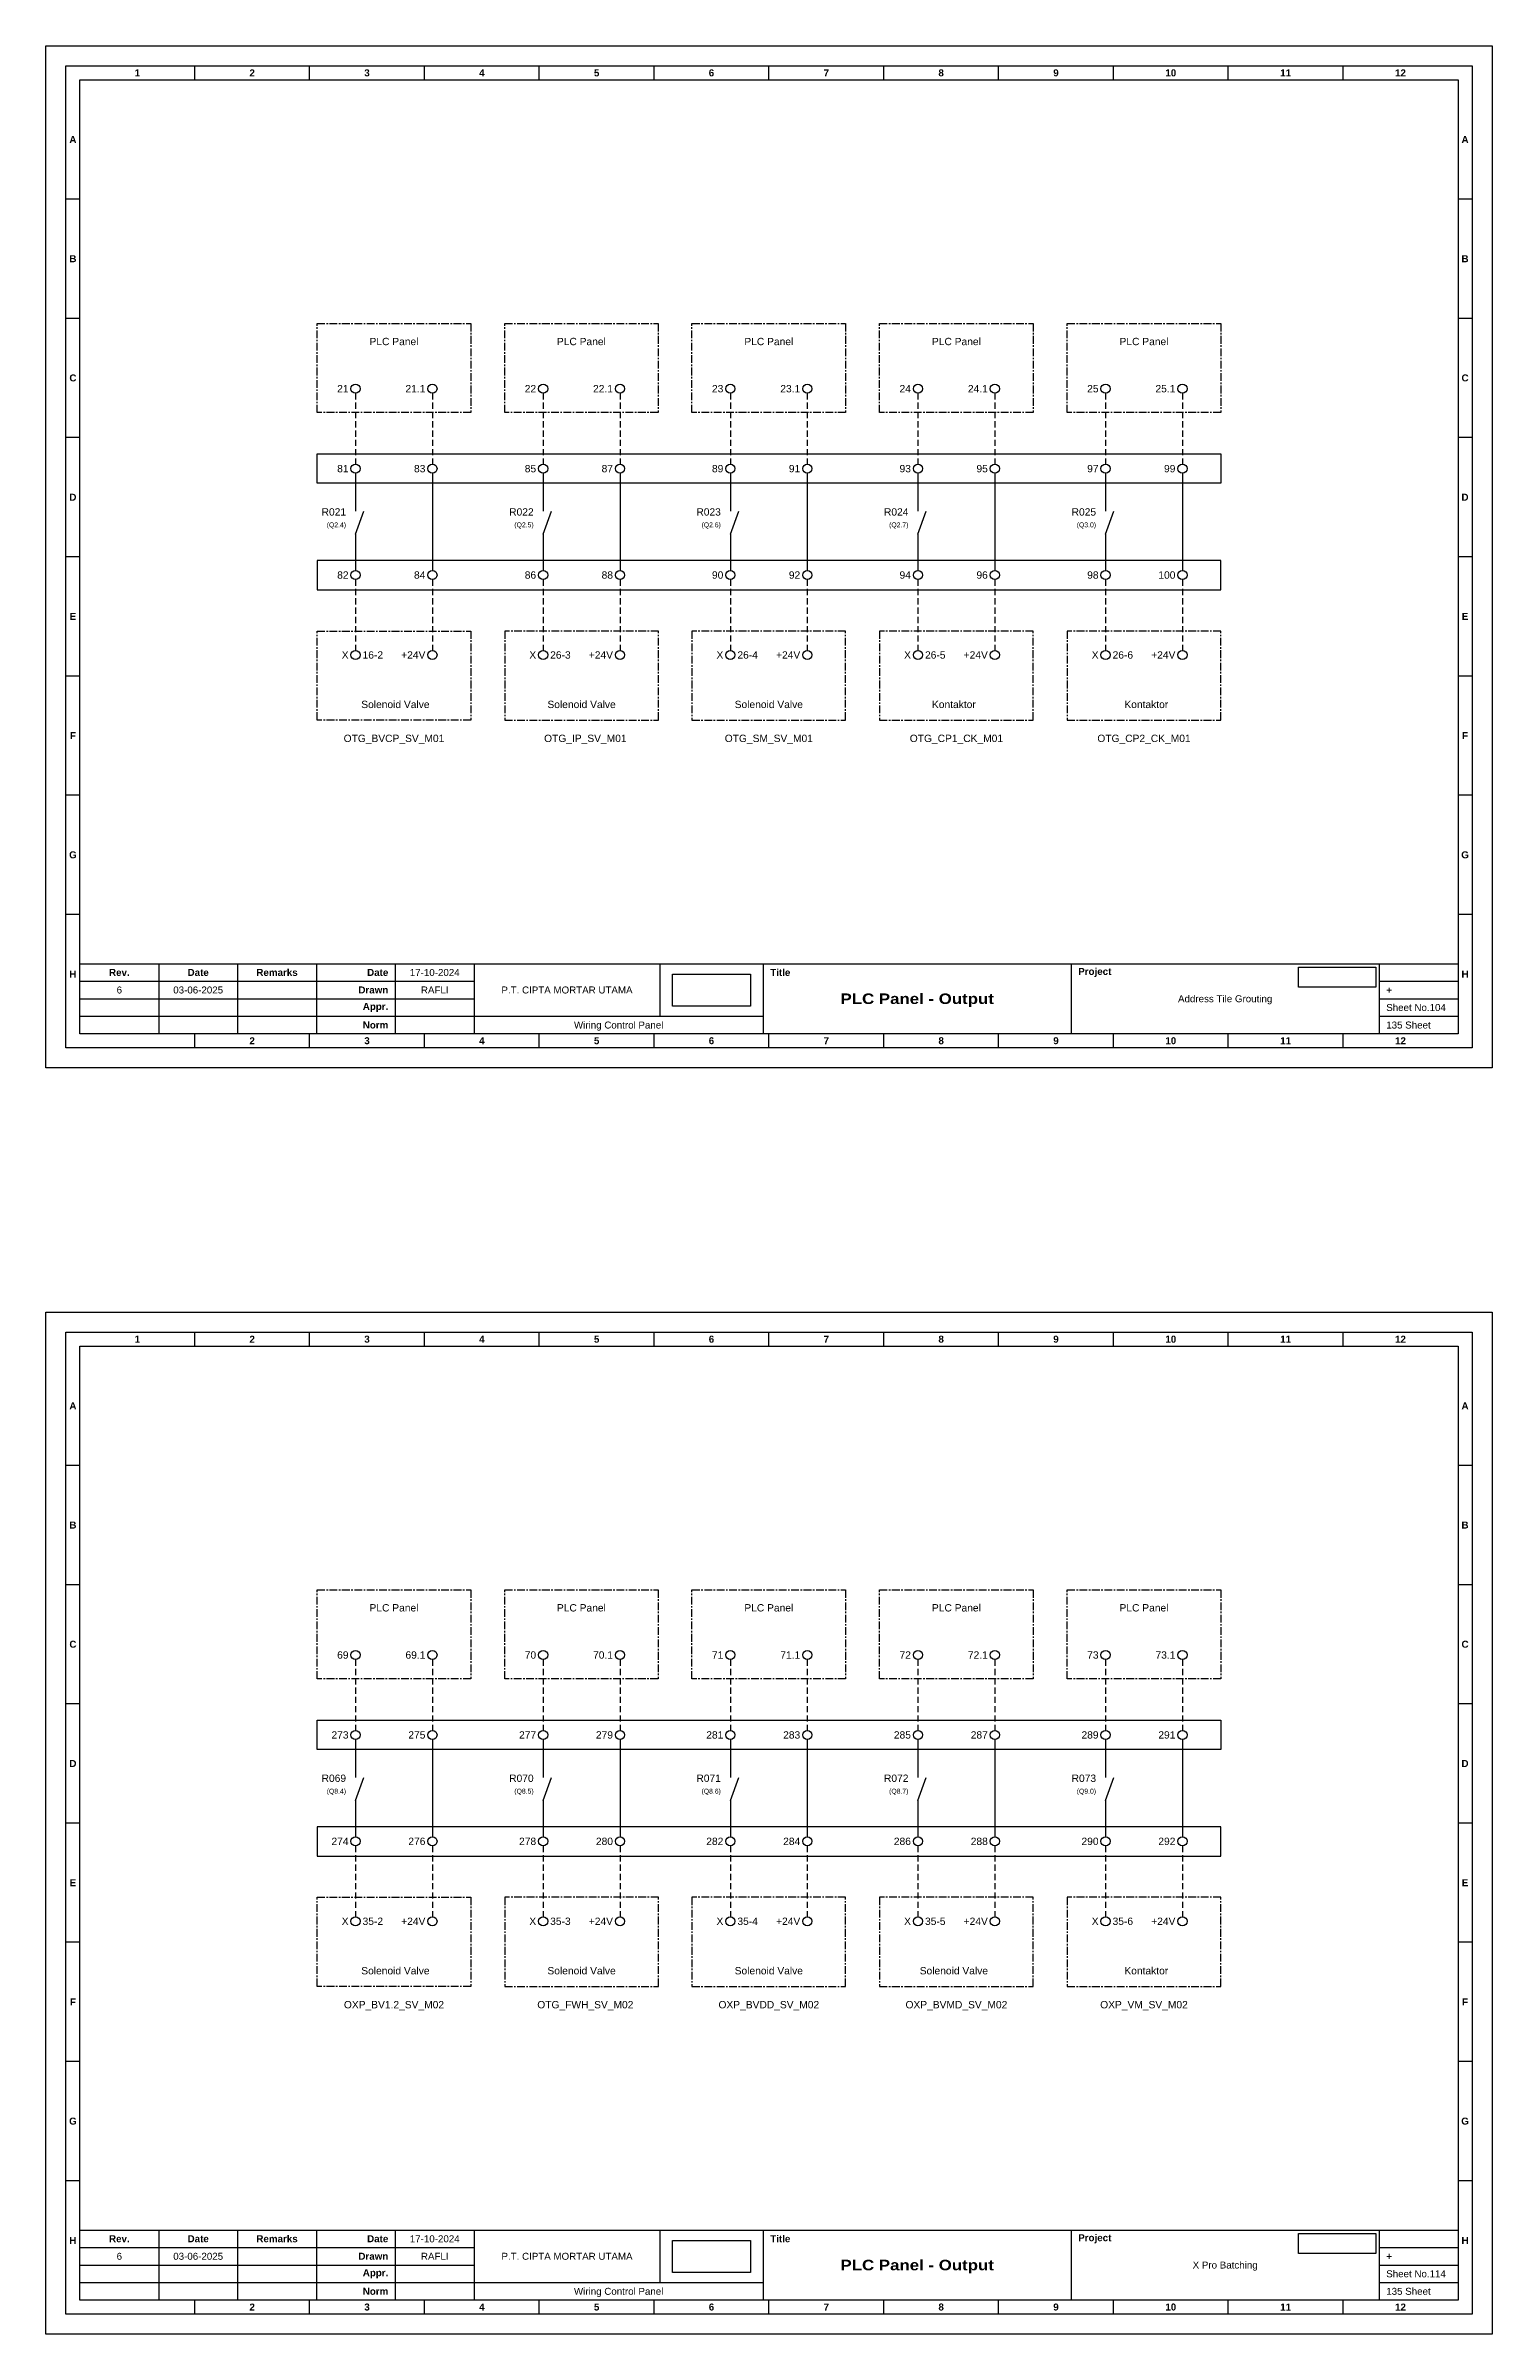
# Model space of a CAD drawing. Header units: millimetres. Extents: x 7759 to 13246, y 5489 to 6217.
# Drawn here: x 9143.1 to 9439.2, y 5747.9 to 6216.5 of the extents above; entities that cross this region are included whole.
import ezdxf
from ezdxf.enums import TextEntityAlignment as Align

# ---------------------------------------------------------------- set-up
doc = ezdxf.new("R2010")
doc.units = ezdxf.units.MM
doc.linetypes.add('CENTER', pattern=[50.8, 31.75, -6.35, 6.35, -6.35])
doc.linetypes.add('HIDDEN', pattern=[9.525, 6.35, -3.175])
doc.styles.add('Bold', font='ariblk.ttf', dxfattribs={"height": 25.4})
doc.styles.get("Standard").update_dxf_attribs({"font": 'arial.ttf'})
picture_1 = doc.add_image_def('image1.png', size_in_pixel=(2048, 847))
picture_2 = doc.add_image_def('image2.png', size_in_pixel=(2092, 542))

# ---------------------------------------------------------------- blocks, each defined once
blk = doc.blocks.new('KOP MU PROJECT')
at = {"color": 6, "ltscale": 50}
for p, q in [((27.74, 184.05), (27.74, 186.66)), ((49.13, 184.05), (49.13, 186.66)), ((70.51, 184.05), (70.51, 186.66)), ((91.89, 184.05), (91.89, 186.66)), ((113.27, 184.05), (113.27, 186.66)), ((134.66, 184.05), (134.66, 186.66)), ((156.04, 184.05), (156.04, 186.66)), ((177.42, 184.05), (177.42, 186.66)), ((198.8, 184.05), (198.8, 186.66)), ((220.19, 184.05), (220.19, 186.66)), ((241.57, 184.05), (241.57, 186.66)), ((6.36, 161.84), (3.75, 161.84)), ((265.59, 161.84), (262.98, 161.84)), ((6.36, 139.63), (3.75, 139.63)), ((265.59, 139.63), (262.98, 139.63)), ((6.36, 117.42), (3.75, 117.42)), ((265.59, 117.42), (262.98, 117.42)), ((6.36, 95.22), (3.75, 95.22)), ((265.59, 95.22), (262.98, 95.22)), ((6.36, 73.01), (3.75, 73.01)), ((265.59, 73.01), (262.98, 73.01)), ((6.36, 50.8), (3.75, 50.8)), ((265.59, 50.8), (262.98, 50.8)), ((6.36, 28.59), (3.75, 28.59)), ((265.59, 28.59), (262.98, 28.59)), ((27.74, 3.75), (27.74, 6.36)), ((49.13, 3.75), (49.13, 6.36)), ((70.51, 3.75), (70.51, 6.36)), ((91.89, 3.75), (91.89, 6.36)), ((113.27, 3.75), (113.27, 6.36)), ((134.66, 3.75), (134.66, 6.36)), ((156.04, 3.75), (156.04, 6.36)), ((177.42, 3.75), (177.42, 6.36)), ((198.8, 3.75), (198.8, 6.36)), ((220.19, 3.75), (220.19, 6.36)), ((241.57, 3.75), (241.57, 6.36))]:
    blk.add_line(p, q, dxfattribs=at)
at = {"ltscale": 50}
for p, q in [((6.36, 19.41), (262.98, 19.41)), ((21.04, 19.41), (21.04, 6.36)), ((35.72, 19.41), (35.72, 6.36)), ((50.41, 19.41), (50.41, 6.36)), ((65.09, 19.41), (65.09, 6.36)), ((79.77, 19.41), (79.77, 6.36)), ((114.35, 19.41), (114.35, 9.62)), ((133.6, 19.41), (133.6, 6.36)), ((190.95, 19.41), (190.95, 6.36)), ((248.3, 19.41), (248.3, 6.36)), ((6.36, 16.15), (79.77, 16.15)), ((6.36, 12.89), (79.77, 12.89)), ((248.3, 16.15), (262.98, 16.15)), ((248.3, 12.89), (262.98, 12.89)), ((6.36, 9.62), (133.6, 9.62)), ((248.3, 9.62), (262.98, 9.62))]:
    blk.add_line(p, q, dxfattribs=at)
at = {"color": 1, "ltscale": 50}
blk.add_lwpolyline([(269.34, 0), (0, 0), (0, 190.41), (269.34, 190.41)], close=True, dxfattribs=at)
at = {"color": 6, "ltscale": 50}
for points in [[(265.59, 3.75), (3.75, 3.75), (3.75, 186.66), (265.59, 186.66)], [(262.98, 6.36), (6.36, 6.36), (6.36, 184.05), (262.98, 184.05)]]:
    blk.add_lwpolyline(points, close=True, dxfattribs=at)
at = {"ltscale": 50, "char_height": 1.305, "attachment_point": 4}
for s, width, heights, insert in [('\\pxqc;{\\fArial|b1|i0|c0|p34;1}', 21.3825, [2.51], (6.36, 185.36)), ('\\pxqc;{\\fArial|b1|i0|c0|p34;2}', 21.3825, [2.51], (27.74, 185.36)), ('\\pxqc;{\\fArial|b1|i0|c0|p34;3}', 21.3825, [2.51], (49.13, 185.36)), ('\\pxqc;{\\fArial|b1|i0|c0|p34;4}', 21.3825, [2.51], (70.51, 185.36)), ('\\pxqc;{\\fArial|b1|i0|c0|p34;5}', 21.3825, [2.51], (91.89, 185.36)), ('\\pxqc;{\\fArial|b1|i0|c0|p34;6}', 21.3825, [2.51], (113.27, 185.36)), ('\\pxqc;{\\fArial|b1|i0|c0|p34;7}', 21.3825, [2.51], (134.66, 185.36)), ('\\pxqc;{\\fArial|b1|i0|c0|p34;8}', 21.3825, [2.51], (156.04, 185.36)), ('\\pxqc;{\\fArial|b1|i0|c0|p34;9}', 21.3825, [2.51], (177.42, 185.36)), ('\\pxqc;{\\fArial|b1|i0|c0|p34;10}', 21.3825, [2.51], (198.8, 185.36)), ('\\pxqc;{\\fArial|b1|i0|c0|p34;11}', 21.3825, [2.51], (220.19, 185.36)), ('\\pxqc;{\\fArial|b1|i0|c0|p34;12}', 21.3825, [2.51], (241.57, 185.36)), ('\\pxqc;{\\fArial|b1|i0|c0|p34;A}', 2.61, [2.51], (3.75, 172.95)), ('\\pxqc;{\\fArial|b1|i0|c0|p34;A}', 2.61, [2.51], (262.98, 172.95)), ('\\pxqc;{\\fArial|b1|i0|c0|p34;B}', 2.61, [2.51], (3.75, 150.74)), ('\\pxqc;{\\fArial|b1|i0|c0|p34;B}', 2.61, [2.51], (262.98, 150.74)), ('\\pxqc;{\\fArial|b1|i0|c0|p34;C}', 2.61, [2.51], (3.75, 128.53)), ('\\pxqc;{\\fArial|b1|i0|c0|p34;C}', 2.61, [2.51], (262.98, 128.53)), ('\\pxqc;{\\fArial|b1|i0|c0|p34;D}', 2.61, [2.51], (3.75, 106.32)), ('\\pxqc;{\\fArial|b1|i0|c0|p34;D}', 2.61, [2.51], (262.98, 106.32)), ('\\pxqc;{\\fArial|b1|i0|c0|p34;E}', 2.61, [2.51], (3.75, 84.11)), ('\\pxqc;{\\fArial|b1|i0|c0|p34;E}', 2.61, [2.51], (262.98, 84.11)), ('\\pxqc;{\\fArial|b1|i0|c0|p34;F}', 2.61, [2.51], (3.75, 61.9)), ('\\pxqc;{\\fArial|b1|i0|c0|p34;F}', 2.61, [2.51], (262.98, 61.9)), ('\\pxqc;{\\fArial|b1|i0|c0|p34;G}', 2.61, [2.51], (3.75, 39.69)), ('\\pxqc;{\\fArial|b1|i0|c0|p34;G}', 2.61, [2.51], (262.98, 39.69)), ('\\pxqc;{\\fArial|b1|i0|c0|p34;H}', 2.61, [2.51], (3.75, 17.47)), ('\\pxqc;{\\fArial|b1|i0|c0|p34;Rev.}', 14.6811, [2.88], (6.36, 17.78)), ('\\pxqc;{\\fArial|b1|i0|c0|p34;Date}', 14.6811, [2.88], (21.04, 17.78)), ('\\pxqc;{\\fArial|b1|i0|c0|p34;Remarks}', 14.6811, [2.88], (35.72, 17.78)), ('\\pxqr;{\\fArial|b1|i0|c0|p34;Date}', 13.3761, [2.88], (50.41, 17.78)), ('\\pxql;{\\fArial|b1|i0|c0|p34;Title}', 50.2419, [2.88], (134.9, 17.78)), ('\\pxql;{\\fArial|b1|i0|c0|p34;Project}', 50.2419, [2.88], (192.25, 17.78)), ('\\pxqc;{\\fArial|b1|i0|c0|p34;H}', 2.61, [2.51], (262.98, 17.47)), ('\\pxqr;{\\fArial|b1|i0|c0|p34;Drawn}', 13.3761, [2.88], (50.41, 14.52)), ('\\pxql;{\\fArial|b1|i0|c0|p34;+}', 14.6811, [2.88], (249.61, 14.52)), ('\\pxqr;{\\fArial|b1|i0|c0|p34;Appr.}', 13.3761, [2.88], (50.41, 11.26)), ('\\pxqr;{\\fArial|b1|i0|c0|p34;Norm}', 13.3761, [2.88], (50.41, 7.99)), ('\\pxqc;{\\fArial|b1|i0|c0|p34;2}', 21.3825, [2.51], (27.74, 5.06)), ('\\pxqc;{\\fArial|b1|i0|c0|p34;3}', 21.3825, [2.51], (49.13, 5.06)), ('\\pxqc;{\\fArial|b1|i0|c0|p34;4}', 21.3825, [2.51], (70.51, 5.06)), ('\\pxqc;{\\fArial|b1|i0|c0|p34;5}', 21.3825, [2.51], (91.89, 5.06)), ('\\pxqc;{\\fArial|b1|i0|c0|p34;6}', 21.3825, [2.51], (113.27, 5.06)), ('\\pxqc;{\\fArial|b1|i0|c0|p34;7}', 21.3825, [2.51], (134.66, 5.06)), ('\\pxqc;{\\fArial|b1|i0|c0|p34;8}', 21.3825, [2.51], (156.04, 5.06)), ('\\pxqc;{\\fArial|b1|i0|c0|p34;9}', 21.3825, [2.51], (177.42, 5.06)), ('\\pxqc;{\\fArial|b1|i0|c0|p34;10}', 21.3825, [2.51], (198.8, 5.06)), ('\\pxqc;{\\fArial|b1|i0|c0|p34;11}', 21.3825, [2.51], (220.19, 5.06)), ('\\pxqc;{\\fArial|b1|i0|c0|p34;12}', 21.3825, [2.51], (241.57, 5.06))]:
    blk.add_mtext_dynamic_manual_height_columns(s, width=width, gutter_width=0.0326, heights=heights, dxfattribs=dict(at, insert=insert))
at = {"ltscale": 50}
for tag, p in [('DATECREATED', (72.43, 17.78)), ('REV', (13.7, 14.52)), ('REVDATE', (28.38, 14.52)), ('REMARKS', (43.06, 14.52)), ('DRAWN', (72.43, 14.52)), ('COMPANY', (97.06, 14.52)), ('PROJECT', (219.62, 12.89)), ('NORM', (72.43, 7.99)), ('APPR', (72.43, 11.26)), ('DRAWINGCATEGORY', (106.68, 7.99)), ('DESCRIPTION', (162.27, 10.03))]:
    blk.add_attdef(tag, text='', height=1.3, dxfattribs=at).set_placement(p, align=Align.MIDDLE_CENTER)
at = {"ltscale": 50, "style": 'Bold'}
blk.add_attdef('TITLE', text='', height=1.96, dxfattribs=at).set_placement((162.27, 12.89), align=Align.MIDDLE_CENTER)
at = {"ltscale": 50}
for tag, p in [('TOTALSHEET', (249.61, 7.99)), ('SHEETNUMBER', (249.61, 11.26))]:
    blk.add_attdef(tag, text='', height=1.3, dxfattribs=at).set_placement(p, align=Align.MIDDLE_LEFT)
image = blk.add_image(picture_1, insert=(116.72, 11.48), size_in_units=(14.5, 6), dxfattribs=at)
image.dxf.flags = 15
image = blk.add_image(picture_2, insert=(233.29, 15.04), size_in_units=(14.36, 3.72), dxfattribs=at)
image.dxf.flags = 15

msp = doc.modelspace()

# ---------------------------------------------------------------- linework, layer by layer
at = {"linetype": 'HIDDEN', "ltscale": 0.2}
for p, q in [((9206.47, 6145.36), (9206.47, 6130.87)), ((9222.21, 6145.36), (9222.21, 6130.87)), ((9244.87, 6145.36), (9244.87, 6130.87)), ((9260.61, 6145.36), (9260.61, 6130.87)), ((9283.2, 6145.36), (9283.2, 6130.87)), ((9298.94, 6145.36), (9298.94, 6130.87)), ((9321.6, 6145.36), (9321.6, 6130.87)), ((9337.34, 6145.36), (9337.34, 6130.87)), ((9360, 6145.36), (9360, 6130.87)), ((9375.74, 6145.36), (9375.74, 6130.87)), ((9206.47, 6107.2), (9206.47, 6092.71)), ((9222.21, 6107.2), (9222.21, 6092.71)), ((9244.87, 6107.2), (9244.87, 6092.71)), ((9260.61, 6107.2), (9260.61, 6092.71)), ((9283.2, 6107.2), (9283.2, 6092.71)), ((9298.94, 6107.2), (9298.94, 6092.71)), ((9321.6, 6107.2), (9321.6, 6092.71)), ((9337.34, 6107.2), (9337.34, 6092.71)), ((9360, 6107.2), (9360, 6092.71)), ((9375.74, 6107.2), (9375.74, 6092.71)), ((9206.47, 5886.04), (9206.47, 5871.55)), ((9222.21, 5886.04), (9222.21, 5871.55)), ((9244.87, 5886.04), (9244.87, 5871.55)), ((9260.61, 5886.04), (9260.61, 5871.55)), ((9283.2, 5886.04), (9283.2, 5871.55)), ((9298.94, 5886.04), (9298.94, 5871.55)), ((9321.6, 5886.04), (9321.6, 5871.55)), ((9337.34, 5886.04), (9337.34, 5871.55)), ((9360, 5886.04), (9360, 5871.55)), ((9375.74, 5886.04), (9375.74, 5871.55)), ((9206.47, 5847.88), (9206.47, 5833.39)), ((9222.21, 5847.88), (9222.21, 5833.39)), ((9244.87, 5847.88), (9244.87, 5833.39)), ((9260.61, 5847.88), (9260.61, 5833.39)), ((9283.2, 5847.88), (9283.2, 5833.39)), ((9298.94, 5847.88), (9298.94, 5833.39)), ((9321.6, 5847.88), (9321.6, 5833.39)), ((9337.34, 5847.88), (9337.34, 5833.39)), ((9360, 5847.88), (9360, 5833.39)), ((9375.74, 5847.88), (9375.74, 5833.39))]:
    msp.add_line(p, q, dxfattribs=at)
at = {"ltscale": 0.2}
for p, q in [((9206.47, 6128.99), (9206.47, 6121.23)), ((9222.21, 6128.99), (9222.21, 6109.08)), ((9244.87, 6128.99), (9244.87, 6121.23)), ((9260.61, 6128.99), (9260.61, 6109.08)), ((9283.2, 6128.99), (9283.2, 6121.23)), ((9298.94, 6128.99), (9298.94, 6109.08)), ((9321.6, 6128.99), (9321.6, 6121.23)), ((9337.34, 6128.99), (9337.34, 6109.08)), ((9360, 6128.99), (9360, 6121.23)), ((9375.74, 6128.99), (9375.74, 6109.08)), ((9206.47, 6116.53), (9208.18, 6121.23)), ((9244.87, 6116.53), (9246.58, 6121.23)), ((9283.2, 6116.53), (9284.91, 6121.23)), ((9321.6, 6116.53), (9323.31, 6121.23)), ((9360, 6116.53), (9361.71, 6121.23)), ((9206.47, 6116.53), (9206.47, 6109.08)), ((9244.87, 6116.53), (9244.87, 6109.08)), ((9283.2, 6116.53), (9283.2, 6109.08)), ((9321.6, 6116.53), (9321.6, 6109.08)), ((9360, 6116.53), (9360, 6109.08)), ((9206.47, 5869.67), (9206.47, 5861.91)), ((9222.21, 5869.67), (9222.21, 5849.76)), ((9244.87, 5869.67), (9244.87, 5861.91)), ((9260.61, 5869.67), (9260.61, 5849.76)), ((9283.2, 5869.67), (9283.2, 5861.91)), ((9298.94, 5869.67), (9298.94, 5849.76)), ((9321.6, 5869.67), (9321.6, 5861.91)), ((9337.34, 5869.67), (9337.34, 5849.76)), ((9360, 5869.67), (9360, 5861.91)), ((9375.74, 5869.67), (9375.74, 5849.76)), ((9206.47, 5857.21), (9208.18, 5861.91)), ((9244.87, 5857.21), (9246.58, 5861.91)), ((9283.2, 5857.21), (9284.91, 5861.91)), ((9321.6, 5857.21), (9323.31, 5861.91)), ((9360, 5857.21), (9361.71, 5861.91)), ((9206.47, 5857.21), (9206.47, 5849.76)), ((9244.87, 5857.21), (9244.87, 5849.76)), ((9283.2, 5857.21), (9283.2, 5849.76)), ((9321.6, 5857.21), (9321.6, 5849.76)), ((9360, 5857.21), (9360, 5849.76))]:
    msp.add_line(p, q, dxfattribs=at)
at = {"linetype": 'CENTER', "ltscale": 0.05}
for points in [[(9198.61, 6159.63), (9230.08, 6159.63), (9230.08, 6141.4), (9198.61, 6141.4)], [(9237.01, 6159.63), (9268.4, 6159.63), (9268.4, 6141.4), (9237.01, 6141.4)], [(9275.33, 6159.63), (9306.8, 6159.63), (9306.8, 6141.4), (9275.33, 6141.4)], [(9313.73, 6159.63), (9345.21, 6159.63), (9345.21, 6141.4), (9313.73, 6141.4)], [(9352.14, 6159.63), (9383.61, 6159.63), (9383.61, 6141.4), (9352.14, 6141.4)], [(9198.61, 6096.67), (9230.08, 6096.67), (9230.08, 6078.44), (9198.61, 6078.44)], [(9237.01, 6078.44), (9268.48, 6078.44), (9268.48, 6096.67), (9237.01, 6096.67)], [(9275.33, 6078.44), (9306.8, 6078.44), (9306.8, 6096.67), (9275.33, 6096.67)], [(9313.73, 6078.44), (9345.21, 6078.44), (9345.21, 6096.67), (9313.73, 6096.67)], [(9352.14, 6078.44), (9383.61, 6078.44), (9383.61, 6096.67), (9352.14, 6096.67)], [(9198.61, 5900.3), (9230.08, 5900.3), (9230.08, 5882.08), (9198.61, 5882.08)], [(9237.01, 5900.3), (9268.4, 5900.3), (9268.4, 5882.08), (9237.01, 5882.08)], [(9275.33, 5900.3), (9306.8, 5900.3), (9306.8, 5882.08), (9275.33, 5882.08)], [(9313.73, 5900.3), (9345.21, 5900.3), (9345.21, 5882.08), (9313.73, 5882.08)], [(9352.14, 5900.3), (9383.61, 5900.3), (9383.61, 5882.08), (9352.14, 5882.08)], [(9198.61, 5837.35), (9230.08, 5837.35), (9230.08, 5819.12), (9198.61, 5819.12)], [(9237.01, 5819.12), (9268.48, 5819.12), (9268.48, 5837.35), (9237.01, 5837.35)], [(9275.33, 5819.12), (9306.8, 5819.12), (9306.8, 5837.35), (9275.33, 5837.35)], [(9313.73, 5819.12), (9345.21, 5819.12), (9345.21, 5837.35), (9313.73, 5837.35)], [(9352.14, 5819.12), (9383.61, 5819.12), (9383.61, 5837.35), (9352.14, 5837.35)]]:
    msp.add_lwpolyline(points, close=True, dxfattribs=at)
at = {"ltscale": 0.05}
for points in [[(9198.61, 6132.93), (9383.61, 6132.93), (9383.61, 6126.92), (9198.61, 6126.92)], [(9198.61, 6105.13), (9383.61, 6105.13), (9383.61, 6111.14), (9198.61, 6111.14)], [(9198.61, 5873.61), (9383.61, 5873.61), (9383.61, 5867.6), (9198.61, 5867.6)], [(9198.61, 5845.81), (9383.61, 5845.81), (9383.61, 5851.82), (9198.61, 5851.82)]]:
    msp.add_lwpolyline(points, close=True, dxfattribs=at)
for centre in [(9206.47, 6146.3), (9222.21, 6146.3), (9244.87, 6146.3), (9260.61, 6146.3), (9283.2, 6146.3), (9298.94, 6146.3), (9321.6, 6146.3), (9337.34, 6146.3), (9360, 6146.3), (9375.74, 6146.3), (9206.47, 6129.93), (9222.21, 6129.93), (9244.87, 6129.93), (9260.61, 6129.93), (9283.2, 6129.93), (9298.94, 6129.93), (9321.6, 6129.93), (9337.34, 6129.93), (9360, 6129.93), (9375.74, 6129.93), (9206.47, 6108.14), (9222.21, 6108.14), (9244.87, 6108.14), (9260.61, 6108.14), (9283.2, 6108.14), (9298.94, 6108.14), (9321.6, 6108.14), (9337.34, 6108.14), (9360, 6108.14), (9375.74, 6108.14), (9206.47, 6091.77), (9222.21, 6091.77), (9244.87, 6091.77), (9260.61, 6091.77), (9283.2, 6091.77), (9298.94, 6091.77), (9321.6, 6091.77), (9337.34, 6091.77), (9360, 6091.77), (9375.74, 6091.77), (9206.47, 5886.98), (9222.21, 5886.98), (9244.87, 5886.98), (9260.61, 5886.98), (9283.2, 5886.98), (9298.94, 5886.98), (9321.6, 5886.98), (9337.34, 5886.98), (9360, 5886.98), (9375.74, 5886.98), (9206.47, 5870.61), (9222.21, 5870.61), (9244.87, 5870.61), (9260.61, 5870.61), (9283.2, 5870.61), (9298.94, 5870.61), (9321.6, 5870.61), (9337.34, 5870.61), (9360, 5870.61), (9375.74, 5870.61), (9206.47, 5848.82), (9222.21, 5848.82), (9244.87, 5848.82), (9260.61, 5848.82), (9283.2, 5848.82), (9298.94, 5848.82), (9321.6, 5848.82), (9337.34, 5848.82), (9360, 5848.82), (9375.74, 5848.82), (9206.47, 5832.45), (9222.21, 5832.45), (9244.87, 5832.45), (9260.61, 5832.45), (9283.2, 5832.45), (9298.94, 5832.45), (9321.6, 5832.45), (9337.34, 5832.45), (9360, 5832.45), (9375.74, 5832.45)]:
    msp.add_circle(centre, 0.938)

# ---------------------------------------------------------------- block references
at = {"xscale": 1.099296583304004, "yscale": 1.099296583304004, "zscale": 1.099296583304004}
for p, values in [((9143.06, 6007.2), {'TITLE': 'PLC Panel - Output', 'PROJECT': 'Address Tile Grouting', 'COMPANY': 'P.T. CIPTA MORTAR UTAMA', 'DRAWINGCATEGORY': 'Wiring Control Panel', 'DRAWN': 'RAFLI', 'DATECREATED': '17-10-2024', 'REVDATE': '03-06-2025', 'REV': '6', 'SHEETNUMBER': 'Sheet No.104', 'TOTALSHEET': '135 Sheet'}), ((9143.06, 5747.88), {'TITLE': 'PLC Panel - Output', 'PROJECT': 'X Pro Batching', 'COMPANY': 'P.T. CIPTA MORTAR UTAMA', 'DRAWINGCATEGORY': 'Wiring Control Panel', 'DRAWN': 'RAFLI', 'DATECREATED': '17-10-2024', 'REVDATE': '03-06-2025', 'REV': '6', 'SHEETNUMBER': 'Sheet No.114', 'TOTALSHEET': '135 Sheet'})]:
    msp.add_blockref('KOP MU PROJECT', p, dxfattribs=at).add_auto_attribs(values)

# ---------------------------------------------------------------- texts
for s, p in [('PLC Panel', (9214.34, 6156.71)), ('PLC Panel', (9252.7, 6156.71)), ('PLC Panel', (9291.07, 6156.71)), ('PLC Panel', (9329.47, 6156.71)), ('PLC Panel', (9367.87, 6156.71)), ('OTG_BVCP_SV_M01', (9214.34, 6075.44)), ('OTG_IP_SV_M01', (9253.51, 6075.44)), ('OTG_SM_SV_M01', (9291.07, 6075.44)), ('OTG_CP1_CK_M01', (9329.47, 6075.44)), ('OTG_CP2_CK_M01', (9367.87, 6075.44)), ('PLC Panel', (9214.34, 5897.39)), ('PLC Panel', (9252.7, 5897.39)), ('PLC Panel', (9291.07, 5897.39)), ('PLC Panel', (9329.47, 5897.39)), ('PLC Panel', (9367.87, 5897.39)), ('OXP_BV1.2_SV_M02', (9214.34, 5816.12)), ('OTG_FWH_SV_M02', (9253.51, 5816.12)), ('OXP_BVDD_SV_M02', (9291.07, 5816.12)), ('OXP_BVMD_SV_M02', (9329.47, 5816.12)), ('OXP_VM_SV_M02', (9367.87, 5816.12))]:
    msp.add_text(s, height=1.5).set_placement(p, align=Align.TOP_CENTER)
for s, height, p in [('21', 1.5, (9205.04, 6146.3)), ('21.1', 1.5, (9220.77, 6146.3)), ('22', 1.5, (9243.44, 6146.3)), ('22.1', 1.5, (9259.17, 6146.3)), ('23', 1.5, (9281.76, 6146.3)), ('23.1', 1.5, (9297.5, 6146.3)), ('24', 1.5, (9320.16, 6146.3)), ('24.1', 1.5, (9335.9, 6146.3)), ('25', 1.5, (9358.57, 6146.3)), ('25.1', 1.5, (9374.3, 6146.3)), ('81', 1.5, (9205.04, 6129.93)), ('83', 1.5, (9220.77, 6129.93)), ('85', 1.5, (9243.44, 6129.93)), ('87', 1.5, (9259.17, 6129.93)), ('89', 1.5, (9281.76, 6129.93)), ('91', 1.5, (9297.5, 6129.93)), ('93', 1.5, (9320.16, 6129.93)), ('95', 1.5, (9335.9, 6129.93)), ('97', 1.5, (9358.57, 6129.93)), ('99', 1.5, (9374.3, 6129.93)), ('R021', 1.5, (9204.53, 6121.06)), ('R022', 1.5, (9242.93, 6121.06)), ('R023', 1.5, (9281.25, 6121.06)), ('R024', 1.5, (9319.65, 6121.06)), ('R025', 1.5, (9358.06, 6121.06)), ('(Q2.4)', 1, (9204.53, 6118.41)), ('(Q2.5)', 1, (9242.93, 6118.41)), ('(Q2.6)', 1, (9281.25, 6118.41)), ('(Q2.7)', 1, (9319.65, 6118.41)), ('(Q3.0)', 1, (9358.06, 6118.41)), ('82', 1.5, (9205.04, 6108.14)), ('84', 1.5, (9220.77, 6108.14)), ('86', 1.5, (9243.44, 6108.14)), ('88', 1.5, (9259.17, 6108.14)), ('90', 1.5, (9281.76, 6108.14)), ('92', 1.5, (9297.5, 6108.14)), ('94', 1.5, (9320.16, 6108.14)), ('96', 1.5, (9335.9, 6108.14)), ('98', 1.5, (9358.57, 6108.14)), ('100', 1.5, (9374.3, 6108.14)), ('X', 1.5, (9205.04, 6091.77)), ('+24V', 1.5, (9220.77, 6091.77)), ('X', 1.5, (9243.44, 6091.77)), ('+24V', 1.5, (9259.17, 6091.77)), ('X', 1.5, (9281.76, 6091.77)), ('+24V', 1.5, (9297.5, 6091.77)), ('X', 1.5, (9320.16, 6091.77)), ('+24V', 1.5, (9335.9, 6091.77)), ('X', 1.5, (9358.57, 6091.77)), ('+24V', 1.5, (9374.3, 6091.77)), ('69', 1.5, (9205.04, 5886.98)), ('69.1', 1.5, (9220.77, 5886.98)), ('70', 1.5, (9243.44, 5886.98)), ('70.1', 1.5, (9259.17, 5886.98)), ('71', 1.5, (9281.76, 5886.98)), ('71.1', 1.5, (9297.5, 5886.98)), ('72', 1.5, (9320.16, 5886.98)), ('72.1', 1.5, (9335.9, 5886.98)), ('73', 1.5, (9358.57, 5886.98)), ('73.1', 1.5, (9374.3, 5886.98)), ('273', 1.5, (9205.04, 5870.61)), ('275', 1.5, (9220.77, 5870.61)), ('277', 1.5, (9243.44, 5870.61)), ('279', 1.5, (9259.17, 5870.61)), ('281', 1.5, (9281.76, 5870.61)), ('283', 1.5, (9297.5, 5870.61)), ('285', 1.5, (9320.16, 5870.61)), ('287', 1.5, (9335.9, 5870.61)), ('289', 1.5, (9358.57, 5870.61)), ('291', 1.5, (9374.3, 5870.61)), ('R069', 1.5, (9204.53, 5861.74)), ('(Q8.4)', 1, (9204.53, 5859.09)), ('R070', 1.5, (9242.93, 5861.74)), ('(Q8.5)', 1, (9242.93, 5859.09)), ('R071', 1.5, (9281.25, 5861.74)), ('(Q8.6)', 1, (9281.25, 5859.09)), ('R072', 1.5, (9319.65, 5861.74)), ('(Q8.7)', 1, (9319.65, 5859.09)), ('R073', 1.5, (9358.06, 5861.74)), ('(Q9.0)', 1, (9358.06, 5859.09)), ('274', 1.5, (9205.04, 5848.82)), ('276', 1.5, (9220.77, 5848.82)), ('278', 1.5, (9243.44, 5848.82)), ('280', 1.5, (9259.17, 5848.82)), ('282', 1.5, (9281.76, 5848.82)), ('284', 1.5, (9297.5, 5848.82)), ('286', 1.5, (9320.16, 5848.82)), ('288', 1.5, (9335.9, 5848.82)), ('290', 1.5, (9358.57, 5848.82)), ('292', 1.5, (9374.3, 5848.82)), ('X', 1.5, (9205.04, 5832.45)), ('+24V', 1.5, (9220.77, 5832.45)), ('X', 1.5, (9243.44, 5832.45)), ('+24V', 1.5, (9259.17, 5832.45)), ('X', 1.5, (9281.76, 5832.45)), ('+24V', 1.5, (9297.5, 5832.45)), ('X', 1.5, (9320.16, 5832.45)), ('+24V', 1.5, (9335.9, 5832.45)), ('X', 1.5, (9358.57, 5832.45)), ('+24V', 1.5, (9374.3, 5832.45))]:
    msp.add_text(s, height=height).set_placement(p, align=Align.MIDDLE_RIGHT)
for s, p in [('16-2', (9207.91, 6091.77)), ('26-3', (9246.31, 6091.77)), ('26-4', (9284.64, 6091.77)), ('26-5', (9323.04, 6091.77)), ('26-6', (9361.44, 6091.77)), ('35-2', (9207.91, 5832.45)), ('35-3', (9246.31, 5832.45)), ('35-4', (9284.64, 5832.45)), ('35-5', (9323.04, 5832.45)), ('35-6', (9361.44, 5832.45))]:
    msp.add_text(s, height=1.5).set_placement(p, align=Align.MIDDLE_LEFT)
for s, p in [('Solenoid Valve', (9214.63, 6080.44)), ('Solenoid Valve', (9252.74, 6080.44)), ('Solenoid Valve', (9291.07, 6080.44)), ('Kontaktor', (9328.95, 6080.44)), ('Kontaktor', (9368.34, 6080.44)), ('Solenoid Valve', (9214.63, 5821.12)), ('Solenoid Valve', (9252.74, 5821.12)), ('Solenoid Valve', (9291.07, 5821.12)), ('Solenoid Valve', (9328.95, 5821.12)), ('Kontaktor', (9368.34, 5821.12))]:
    msp.add_text(s, height=1.5).set_placement(p, align=Align.BOTTOM_CENTER)

doc.saveas('drawing.dxf')
